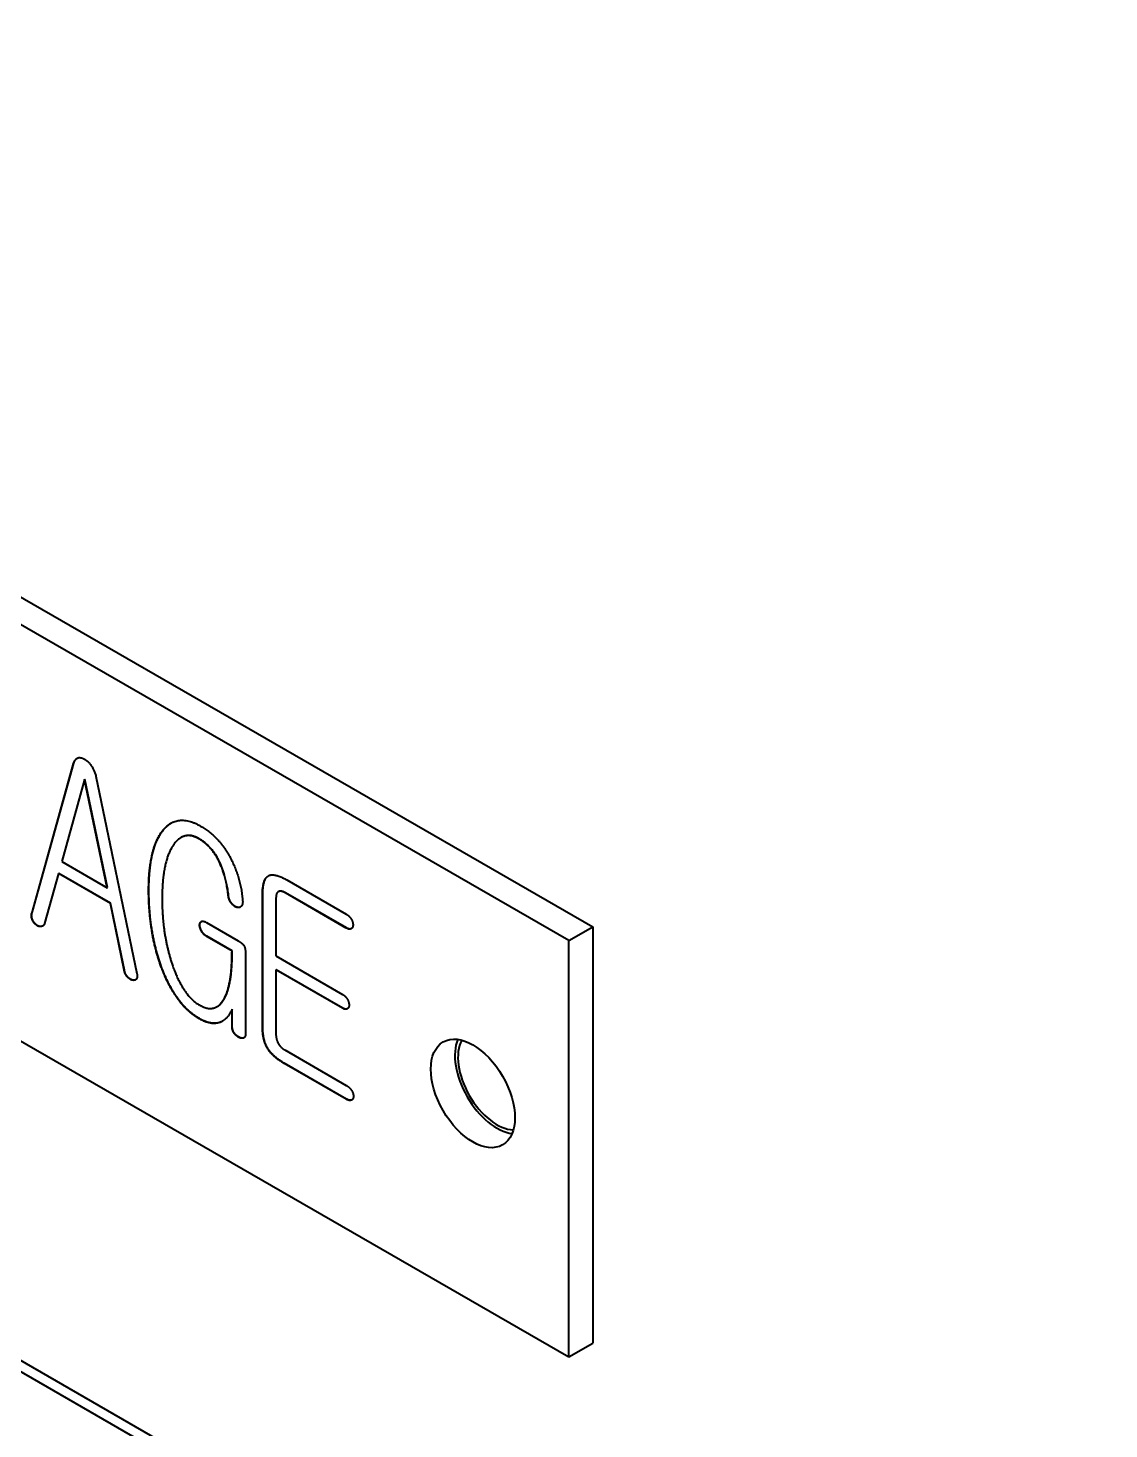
# Model space of a CAD drawing. Header units: millimetres. Extents: x 0 to 4752, y 0 to 3360.
# Drawn here: x 3939.81 to 3965.28, y 2625.77 to 2658.78 of the extents above; entities that cross this region are included whole.
import ezdxf

# ---------------------------------------------------------------- set-up
doc = ezdxf.new("R2010")
doc.units = ezdxf.units.MM
doc.header["$LTSCALE"] = 8
doc.layers.add('가시적인 것(ISO)', color=3, linetype='Continuous', lineweight=40)
doc.layers.add('가시적인 좁은 것(ISO)', color=3, linetype='Continuous', lineweight=35)

msp = doc.modelspace()

# ---------------------------------------------------------------- linework, layer by layer
at = {"layer": '가시적인 것(ISO)'}
for p, q in [((3916.351, 2658.776), (3953.12, 2637.602)), ((3952.555, 2637.276), (3915.785, 2658.451)), ((3915.785, 2648.64), (3952.555, 2627.466)), ((3904.189, 2647.794), (3965.283, 2612.612)), ((3965.056, 2612.477), (3906.225, 2646.356)), ((3939.912, 2637.958), (3940.882, 2641.45)), ((3939.918, 2637.961), (3940.888, 2641.453)), ((3940.882, 2641.45), (3940.888, 2641.453)), ((3941.143, 2641.074), (3940.605, 2639.136)), ((3941.143, 2641.074), (3941.149, 2641.077)), ((3941.677, 2638.519), (3941.143, 2641.074)), ((3941.683, 2638.522), (3941.149, 2641.077)), ((3941.41, 2641.146), (3942.374, 2636.498)), ((3943.414, 2639.701), (3943.42, 2639.704)), ((3940.605, 2639.136), (3941.677, 2638.519)), ((3940.528, 2638.854), (3940.2, 2637.674)), ((3940.528, 2638.854), (3940.534, 2638.858)), ((3941.749, 2638.151), (3940.528, 2638.854)), ((3941.754, 2638.155), (3940.534, 2638.858)), ((3945.909, 2638.703), (3947.309, 2637.897)), ((3941.677, 2638.519), (3941.683, 2638.522)), ((3945.334, 2635.245), (3945.334, 2638.364)), ((3945.34, 2635.248), (3945.34, 2638.367)), ((3945.704, 2638.424), (3945.709, 2638.428)), ((3947.309, 2637.571), (3945.873, 2638.398)), ((3947.315, 2637.574), (3945.878, 2638.401)), ((3941.749, 2638.151), (3941.754, 2638.155)), ((3942.077, 2636.575), (3941.749, 2638.151)), ((3942.083, 2636.578), (3941.754, 2638.155)), ((3944.595, 2638.161), (3944.601, 2638.164)), ((3945.652, 2638.276), (3945.652, 2636.912)), ((3939.902, 2637.786), (3939.908, 2637.789)), ((3939.912, 2637.958), (3939.918, 2637.961)), ((3939.995, 2637.649), (3940, 2637.653)), ((3943.852, 2637.634), (3943.857, 2637.638)), ((3943.898, 2637.495), (3943.904, 2637.498)), ((3944.016, 2637.7), (3944.765, 2637.269)), ((3944.616, 2637.028), (3944.016, 2637.374)), ((3944.622, 2637.031), (3944.022, 2637.377)), ((3952.555, 2637.276), (3953.12, 2637.602)), ((3953.12, 2637.602), (3953.12, 2627.792)), ((3952.555, 2627.466), (3952.555, 2637.276)), ((3944.616, 2637.028), (3944.622, 2637.031)), ((3944.934, 2636.964), (3944.934, 2635.066)), ((3945.652, 2636.912), (3947.222, 2636.008)), ((3942.077, 2636.575), (3942.083, 2636.578)), ((3945.652, 2636.586), (3945.658, 2636.589)), ((3945.652, 2636.586), (3945.652, 2635.067)), ((3947.222, 2635.682), (3945.652, 2636.586)), ((3947.227, 2635.685), (3945.658, 2636.589)), ((3944.263, 2635.717), (3944.268, 2635.72)), ((3944.616, 2635.658), (3944.622, 2635.661)), ((3944.616, 2635.249), (3944.616, 2635.658)), ((3944.622, 2635.252), (3944.622, 2635.661)), ((3944.662, 2635.098), (3944.668, 2635.101)), ((3944.775, 2634.997), (3944.781, 2635.001)), ((3945.447, 2634.747), (3945.453, 2634.75)), ((3945.857, 2634.7), (3947.309, 2633.864)), ((3947.309, 2633.538), (3945.842, 2634.383)), ((3947.315, 2633.541), (3945.848, 2634.386)), ((3952.555, 2627.466), (3953.12, 2627.792))]:
    msp.add_line(p, q, dxfattribs=at)
msp.add_ellipse((3950.292, 2633.674), major_axis=(-0.699, 1.213), ratio=0.578093, dxfattribs=at)
for major_axis, start_param, end_param in [((0.699, -1.213), 3.556693, 5.868085), ((0.647, -1.124), 3.488877, 5.935901)]:
    msp.add_ellipse((3950.858, 2634), major_axis=major_axis, ratio=0.578093, start_param=start_param, end_param=end_param, dxfattribs=at)
for points in [[(3940.882, 2641.45), (3940.954, 2641.658), (3941.143, 2641.548)], [(3940.888, 2641.453), (3940.918, 2641.54), (3940.969, 2641.572)], [(3941.143, 2641.548), (3941.328, 2641.436), (3941.41, 2641.146)], [(3942.985, 2639.871), (3943.329, 2640.29), (3943.877, 2639.974)], [(3942.991, 2639.874), (3943.078, 2639.981), (3943.18, 2640.04)], [(3942.651, 2638.462), (3942.651, 2639.446), (3942.985, 2639.871)], [(3942.657, 2638.465), (3942.657, 2639.45), (3942.991, 2639.874)], [(3943.831, 2639.674), (3943.488, 2639.872), (3943.246, 2639.543)], [(3943.837, 2639.678), (3943.605, 2639.811), (3943.42, 2639.704)], [(3943.877, 2639.974), (3944.318, 2639.72), (3944.59, 2639.202)], [(3943.246, 2639.543), (3942.969, 2639.168), (3942.969, 2638.249)], [(3944.283, 2639.195), (3944.108, 2639.515), (3943.831, 2639.674)], [(3944.288, 2639.198), (3944.114, 2639.518), (3943.837, 2639.678)], [(3944.529, 2638.33), (3944.467, 2638.851), (3944.283, 2639.195)], [(3944.534, 2638.333), (3944.473, 2638.855), (3944.288, 2639.198)], [(3944.59, 2639.202), (3944.831, 2638.737), (3944.867, 2638.206)], [(3945.334, 2638.364), (3945.334, 2638.72), (3945.473, 2638.8)], [(3945.34, 2638.367), (3945.34, 2638.72), (3945.476, 2638.802)], [(3945.473, 2638.8), (3945.606, 2638.878), (3945.909, 2638.703)], [(3942.959, 2636.624), (3942.651, 2637.454), (3942.651, 2638.462)], [(3942.965, 2636.627), (3942.657, 2637.457), (3942.657, 2638.465)], [(3945.703, 2638.424), (3945.652, 2638.388), (3945.652, 2638.276)], [(3945.873, 2638.398), (3945.765, 2638.46), (3945.703, 2638.424)], [(3945.878, 2638.401), (3945.771, 2638.463), (3945.709, 2638.427)], [(3942.969, 2638.249), (3942.969, 2637.407), (3943.211, 2636.699)], [(3944.595, 2638.161), (3944.539, 2638.235), (3944.529, 2638.33)], [(3944.601, 2638.164), (3944.545, 2638.238), (3944.534, 2638.333)], [(3944.713, 2638.063), (3944.647, 2638.09), (3944.595, 2638.161)], [(3944.719, 2638.066), (3944.652, 2638.093), (3944.601, 2638.164)], [(3944.821, 2638.072), (3944.78, 2638.037), (3944.713, 2638.063)], [(3944.81, 2638.064), (3944.773, 2638.045), (3944.719, 2638.066)], [(3944.867, 2638.206), (3944.872, 2638.108), (3944.821, 2638.072)], [(3939.902, 2637.786), (3939.871, 2637.874), (3939.912, 2637.958)], [(3939.908, 2637.789), (3939.877, 2637.878), (3939.918, 2637.961)], [(3939.995, 2637.649), (3939.928, 2637.706), (3939.902, 2637.786)], [(3940, 2637.653), (3939.933, 2637.709), (3939.908, 2637.789)], [(3943.852, 2637.634), (3943.852, 2637.7), (3943.893, 2637.723)], [(3943.857, 2637.638), (3943.857, 2637.7), (3943.896, 2637.725)], [(3943.893, 2637.723), (3943.934, 2637.747), (3944.016, 2637.7)], [(3947.309, 2637.897), (3947.381, 2637.856), (3947.427, 2637.782)], [(3947.427, 2637.782), (3947.468, 2637.711), (3947.468, 2637.645)], [(3940.112, 2637.605), (3940.051, 2637.599), (3939.995, 2637.649)], [(3940.118, 2637.608), (3940.057, 2637.602), (3940, 2637.653)], [(3940.2, 2637.674), (3940.174, 2637.611), (3940.112, 2637.605)], [(3940.157, 2637.62), (3940.14, 2637.611), (3940.118, 2637.608)], [(3943.898, 2637.495), (3943.857, 2637.566), (3943.852, 2637.634)], [(3943.904, 2637.498), (3943.863, 2637.569), (3943.857, 2637.638)], [(3944.016, 2637.374), (3943.939, 2637.418), (3943.898, 2637.495)], [(3944.022, 2637.377), (3943.945, 2637.421), (3943.904, 2637.498)], [(3947.427, 2637.556), (3947.386, 2637.527), (3947.309, 2637.571)], [(3947.424, 2637.554), (3947.384, 2637.534), (3947.315, 2637.574)], [(3947.468, 2637.645), (3947.468, 2637.58), (3947.427, 2637.556)], [(3944.765, 2637.269), (3944.867, 2637.21), (3944.903, 2637.147)], [(3944.903, 2637.147), (3944.934, 2637.088), (3944.934, 2636.964)], [(3944.395, 2635.845), (3944.616, 2636.162), (3944.616, 2637.028)], [(3944.401, 2635.848), (3944.622, 2636.166), (3944.622, 2637.031)], [(3942.149, 2636.421), (3942.087, 2636.492), (3942.077, 2636.575)], [(3942.154, 2636.424), (3942.093, 2636.495), (3942.083, 2636.578)], [(3942.262, 2636.344), (3942.2, 2636.361), (3942.149, 2636.421)], [(3942.267, 2636.347), (3942.206, 2636.365), (3942.154, 2636.424)], [(3942.374, 2636.498), (3942.395, 2636.403), (3942.359, 2636.365)], [(3943.841, 2635.434), (3943.288, 2635.753), (3942.959, 2636.624)], [(3943.847, 2635.437), (3943.293, 2635.756), (3942.965, 2636.627)], [(3943.211, 2636.699), (3943.462, 2635.979), (3943.841, 2635.76)], [(3942.359, 2636.365), (3942.323, 2636.326), (3942.262, 2636.344)], [(3942.342, 2636.351), (3942.311, 2636.334), (3942.267, 2636.347)], [(3943.841, 2635.76), (3944.195, 2635.556), (3944.395, 2635.845)], [(3944.268, 2635.72), (3944.342, 2635.762), (3944.401, 2635.848)], [(3947.222, 2636.008), (3947.288, 2635.97), (3947.335, 2635.896)], [(3947.335, 2635.896), (3947.37, 2635.827), (3947.376, 2635.759)], [(3947.376, 2635.759), (3947.376, 2635.694), (3947.335, 2635.67)], [(3944.344, 2635.352), (3944.134, 2635.266), (3943.841, 2635.434)], [(3944.35, 2635.355), (3944.139, 2635.269), (3943.847, 2635.437)], [(3944.616, 2635.658), (3944.513, 2635.421), (3944.344, 2635.352)], [(3947.335, 2635.67), (3947.293, 2635.64), (3947.222, 2635.682)], [(3947.332, 2635.668), (3947.292, 2635.648), (3947.227, 2635.685)], [(3944.393, 2635.376), (3944.372, 2635.364), (3944.35, 2635.355)], [(3944.662, 2635.098), (3944.616, 2635.172), (3944.616, 2635.249)], [(3944.668, 2635.101), (3944.622, 2635.175), (3944.622, 2635.252)], [(3944.775, 2634.997), (3944.708, 2635.03), (3944.662, 2635.098)], [(3944.781, 2635.001), (3944.714, 2635.033), (3944.668, 2635.101)], [(3944.934, 2635.066), (3944.934, 2634.995), (3944.883, 2634.977)], [(3945.447, 2634.747), (3945.334, 2634.936), (3945.334, 2635.245)], [(3945.453, 2634.75), (3945.34, 2634.94), (3945.34, 2635.248)], [(3945.652, 2635.067), (3945.652, 2634.943), (3945.709, 2634.851)], [(3944.883, 2634.977), (3944.837, 2634.962), (3944.775, 2634.997)], [(3944.888, 2634.98), (3944.842, 2634.965), (3944.781, 2635.001)], [(3944.899, 2634.985), (3944.894, 2634.982), (3944.888, 2634.98)], [(3945.842, 2634.383), (3945.56, 2634.545), (3945.447, 2634.747)], [(3945.848, 2634.386), (3945.565, 2634.549), (3945.453, 2634.75)], [(3945.709, 2634.851), (3945.76, 2634.756), (3945.857, 2634.7)], [(3947.309, 2633.864), (3947.386, 2633.82), (3947.437, 2633.743)], [(3947.437, 2633.743), (3947.478, 2633.672), (3947.478, 2633.607)], [(3947.437, 2633.518), (3947.386, 2633.494), (3947.309, 2633.538)], [(3947.441, 2633.52), (3947.39, 2633.498), (3947.315, 2633.541)], [(3947.478, 2633.607), (3947.478, 2633.542), (3947.437, 2633.518)]]:
    msp.add_open_spline(points, degree=2, dxfattribs=at)
at = {"layer": '가시적인 좁은 것(ISO)'}
for p, q in [((3942.985, 2639.871), (3942.991, 2639.874)), ((3943.831, 2639.674), (3943.837, 2639.678)), ((3944.283, 2639.195), (3944.288, 2639.198)), ((3942.651, 2638.462), (3942.657, 2638.465)), ((3945.334, 2638.364), (3945.34, 2638.367)), ((3945.873, 2638.398), (3945.878, 2638.401)), ((3944.529, 2638.33), (3944.534, 2638.333)), ((3944.713, 2638.063), (3944.719, 2638.066)), ((3940.112, 2637.605), (3940.118, 2637.608)), ((3944.016, 2637.374), (3944.022, 2637.377)), ((3947.309, 2637.571), (3947.315, 2637.574)), ((3942.149, 2636.421), (3942.154, 2636.424)), ((3942.959, 2636.624), (3942.965, 2636.627)), ((3942.262, 2636.344), (3942.267, 2636.347)), ((3944.395, 2635.845), (3944.401, 2635.848)), ((3943.841, 2635.434), (3943.847, 2635.437)), ((3947.222, 2635.682), (3947.227, 2635.685)), ((3944.344, 2635.352), (3944.35, 2635.355)), ((3944.616, 2635.249), (3944.622, 2635.252)), ((3945.334, 2635.245), (3945.34, 2635.248)), ((3944.883, 2634.977), (3944.888, 2634.98)), ((3945.842, 2634.383), (3945.848, 2634.386)), ((3947.309, 2633.538), (3947.315, 2633.541))]:
    msp.add_line(p, q, dxfattribs=at)

doc.saveas('drawing.dxf')
